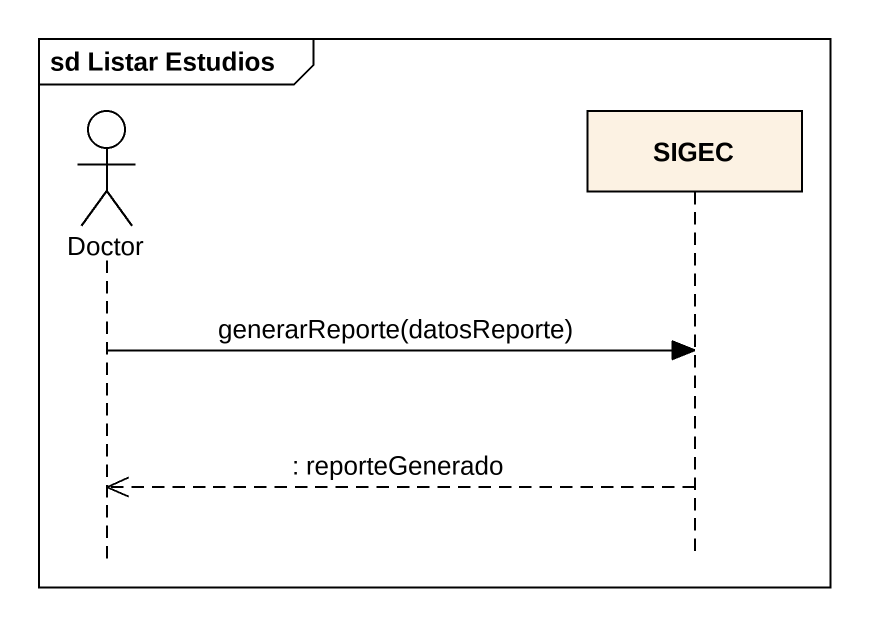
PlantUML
@startuml
mainframe sd Listar Estudios
hide footbox
actor Doctor
participant SIGEC

Doctor -> SIGEC : generarReporte(datosReporte)
SIGEC -->> Doctor : : reporteGenerado
@enduml
